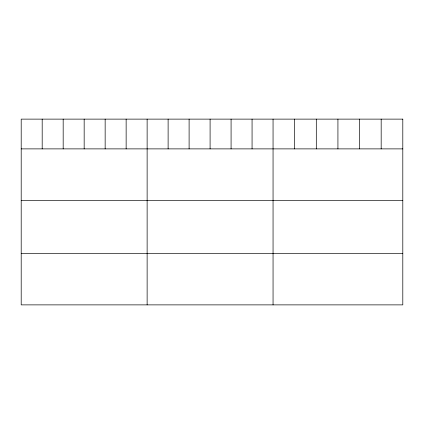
<?xml version="1.0" encoding="UTF-8"?>
<svg xmlns="http://www.w3.org/2000/svg" width="424" height="424" viewBox="0 0 424 424"><rect width="100%" height="100%" fill="white"/><g stroke="black" fill="none" stroke-linecap="round" stroke-linejoin="round"><path stroke-width="0.64" d="M21.2 148.882L402.8 148.882M21.2 200.361L402.8 200.361M21.2 253.398L402.8 253.398M381.176 119.123L381.176 148.882M359.552 119.123L359.552 148.882M337.928 119.123L337.928 148.882M316.304 119.123L316.304 148.882M294.68 119.123L294.68 148.882M273.056 119.123L273.056 304.877M252.068 119.123L252.068 148.882M231.08 119.123L231.08 148.882M210.092 119.123L210.092 148.882M189.104 119.123L189.104 148.882M168.116 119.123L168.116 148.882M147.128 119.123L147.128 304.877M126.14 119.123L126.14 148.882M105.152 119.123L105.152 148.882M84.164 119.123L84.164 148.882M63.176 119.123L63.176 148.882M42.188 119.123L42.188 148.882M402.8 119.123L21.2 119.123L21.2 304.877L402.8 304.877L402.8 119.123"/></g></svg>
